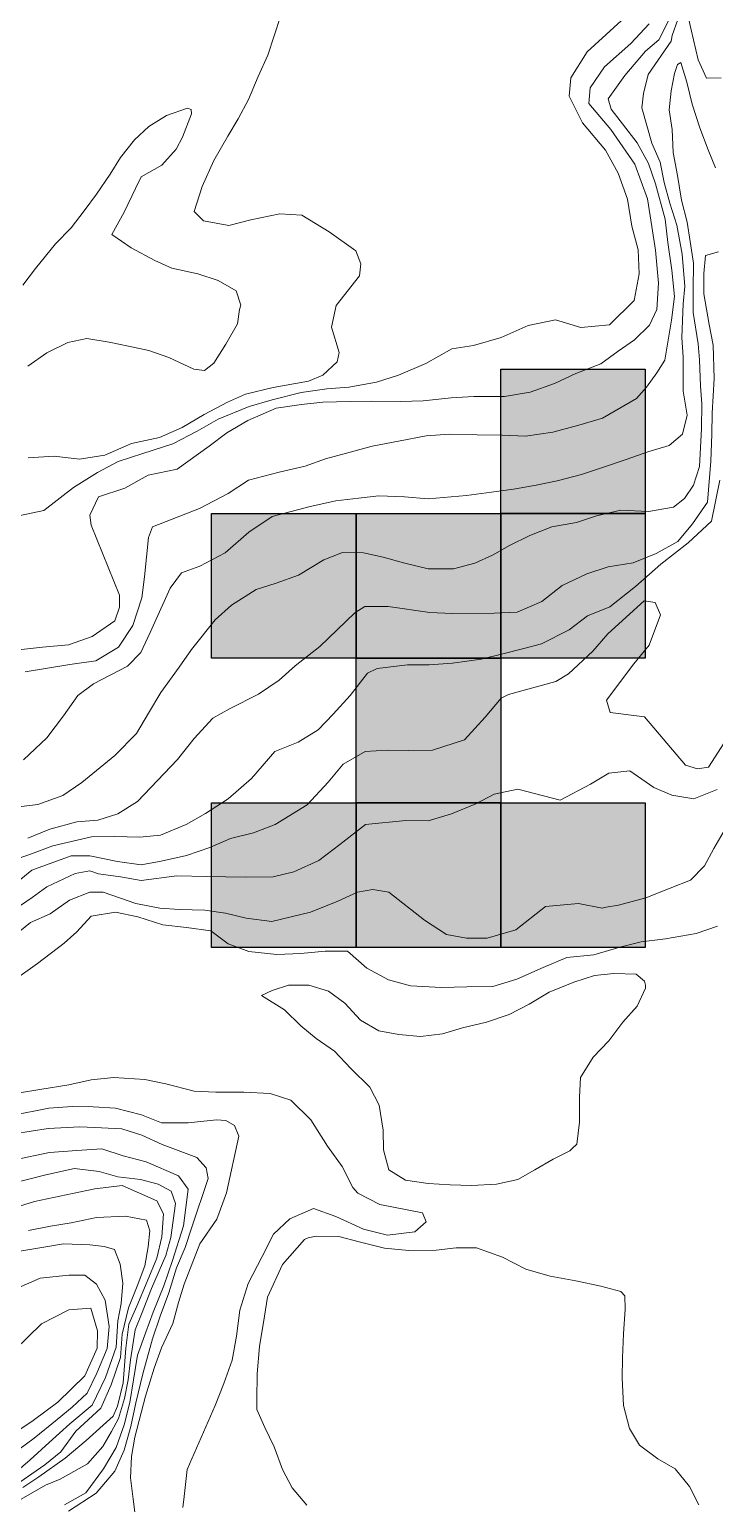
# Model space of a CAD drawing. Header units: metres. Extents: x 78 to 178, y -74 to 157.
# Drawn here: x 149.815 to 150.766, y 65.96 to 68.006 of the extents above; entities that cross this region are included whole.
import ezdxf

# ---------------------------------------------------------------- set-up
doc = ezdxf.new("R2010")
doc.units = ezdxf.units.M
doc.layers.add('01_Fina', color=252, linetype='Continuous', lineweight=15)
doc.layers.add('modulos alternativos', color=10, linetype='Continuous')

msp = doc.modelspace()

# ---------------------------------------------------------------- hatches: boundary and pattern name
at = {"layer": 'modulos alternativos'}
h = msp.add_hatch(color=256, dxfattribs=at)
h.dxf.hatch_style = 1
h.paths.add_polyline_path([(150.66979, 67.33357), (150.66979, 67.53426), (150.46911, 67.53426), (150.46911, 67.33357)])
h.paths.add_polyline_path([(150.66979, 67.13289), (150.66979, 67.33357), (150.46911, 67.33357), (150.46911, 67.13289)])
h.paths.add_polyline_path([(150.46911, 67.13289), (150.46911, 67.33357), (150.26842, 67.33357), (150.26842, 67.13289)])
h.paths.add_polyline_path([(150.26842, 67.13289), (150.26842, 67.33357), (150.06774, 67.33357), (150.06774, 67.13289)])
h.paths.add_polyline_path([(150.46911, 66.9322), (150.46911, 67.13289), (150.26842, 67.13289), (150.26842, 66.9322)])
h.paths.add_polyline_path([(150.46911, 66.73152), (150.46911, 66.9322), (150.26842, 66.9322), (150.26842, 66.73152)])
h.paths.add_polyline_path([(150.66979, 66.73152), (150.66979, 66.9322), (150.46911, 66.9322), (150.46911, 66.73152)])
h.paths.add_polyline_path([(150.26842, 66.73152), (150.26842, 66.9322), (150.06774, 66.9322), (150.06774, 66.73152)])

# ---------------------------------------------------------------- linework, layer by layer
at = {"layer": '01_Fina', "color": 252, "linetype": 'Continuous', "lineweight": 9, "true_color": 0x939598}
for points in [[(149.8023, 67.33113), (149.83494, 67.33796), (149.87628, 67.37007), (149.90946, 67.39067), (149.93823, 67.40579), (149.97261, 67.41703), (150.01422, 67.43041), (150.0478, 67.44807), (150.0771, 67.46452), (150.11978, 67.48205), (150.15189, 67.49141), (150.19229, 67.50172), (150.22788, 67.50693), (150.25839, 67.50907), (150.29678, 67.5159), (150.32729, 67.52593), (150.36528, 67.54199), (150.40127, 67.56246), (150.43111, 67.56714), (150.46991, 67.57798), (150.50723, 67.5947), (150.54537, 67.60273), (150.58015, 67.59176), (150.62015, 67.59577), (150.65414, 67.62949), (150.66123, 67.66655), (150.66002, 67.69986), (150.65106, 67.7325), (150.64517, 67.7701), (150.63233, 67.80595), (150.61467, 67.83793), (150.58283, 67.87579), (150.56423, 67.91299), (150.56637, 67.93841), (150.58911, 67.97453), (150.65253, 68.03233)], [(150.77508, 67.93854), (150.75461, 67.93801), (150.74337, 67.96329), (150.73321, 68.00503), (150.72745, 68.03139)], [(149.79989, 67.14476), (149.8332, 67.14824), (149.86906, 67.15159), (149.9021, 67.16283), (149.93341, 67.18463), (149.93997, 67.20363), (149.93983, 67.22036), (149.9009, 67.31735), (149.89903, 67.33154), (149.91093, 67.35669), (149.94719, 67.36886), (149.97983, 67.38719), (150.01984, 67.39549), (150.06466, 67.42733), (150.08887, 67.44566), (150.11804, 67.46278), (150.15751, 67.47991), (150.19269, 67.48486), (150.22226, 67.48834), (150.25999, 67.48914), (150.29036, 67.48967), (150.32996, 67.48914), (150.3614, 67.49008), (150.40047, 67.49422), (150.43178, 67.49636), (150.47459, 67.49623), (150.51018, 67.50198), (150.54363, 67.51402), (150.57333, 67.52821), (150.60798, 67.54132), (150.63233, 67.55911), (150.65481, 67.57503), (150.67541, 67.59497), (150.68571, 67.61704), (150.68825, 67.65343), (150.68384, 67.69919), (150.67862, 67.7321), (150.67273, 67.77037), (150.65521, 67.81866), (150.62216, 67.86683), (150.59152, 67.90268), (150.5934, 67.92449), (150.61333, 67.95353), (150.64959, 67.98617), (150.67501, 68.01346)], [(150.71514, 68.01948), (150.70685, 67.99727), (150.70565, 67.98925), (150.67367, 67.94309), (150.66725, 67.91687), (150.66497, 67.89666), (150.67862, 67.84796), (150.69039, 67.82147), (150.69615, 67.79298), (150.70377, 67.76461), (150.71354, 67.73411), (150.72117, 67.69357), (150.72464, 67.64902), (150.72224, 67.6248), (150.72036, 67.57798), (150.72224, 67.55068), (150.72224, 67.50359), (150.72772, 67.47014), (150.7213, 67.44392), (150.70284, 67.428), (150.67327, 67.41944), (150.64303, 67.40873), (150.61186, 67.39803), (150.58135, 67.38799), (150.54724, 67.3789), (150.51834, 67.37328), (150.4869, 67.36766), (150.45613, 67.36338), (150.42148, 67.35869), (150.36823, 67.35401), (150.33558, 67.35669), (150.30013, 67.35829), (150.2715, 67.35495), (150.24019, 67.3512), (150.2046, 67.34371), (150.15202, 67.32953), (150.11951, 67.30772), (150.08647, 67.27936), (150.05141, 67.26076), (150.02626, 67.25126), (150.01034, 67.23026), (149.98264, 67.16845), (149.9694, 67.14075), (149.9512, 67.12189), (149.90371, 67.09727), (149.8823, 67.08095), (149.86237, 67.05272), (149.83909, 67.02261), (149.80671, 66.99198)], [(150.70297, 68.01962), (150.68852, 67.99139), (150.67006, 67.97547), (150.64129, 67.94148), (150.61815, 67.90951), (150.62243, 67.89519), (150.65828, 67.8481), (150.6742, 67.8196), (150.68397, 67.7911), (150.69748, 67.7424), (150.7011, 67.71003), (150.70672, 67.6715), (150.71033, 67.63497), (150.70631, 67.60206), (150.69708, 67.54654), (150.68584, 67.52888), (150.6714, 67.50894), (150.65775, 67.49355), (150.61052, 67.46586), (150.57747, 67.45623), (150.54149, 67.44659), (150.50336, 67.44124), (150.47111, 67.44231), (150.43659, 67.44312), (150.39793, 67.44365), (150.36582, 67.44178), (150.32742, 67.43402), (150.2905, 67.42719), (150.25491, 67.41743), (150.22601, 67.40967), (150.19751, 67.39937), (150.16139, 67.39121), (150.11911, 67.37997), (150.09075, 67.36164), (150.05114, 67.3409), (149.98586, 67.31548), (149.98024, 67.30063), (149.97488, 67.24564), (149.971, 67.21674), (149.9587, 67.17821), (149.93863, 67.14838), (149.90732, 67.12924), (149.87093, 67.12429), (149.80925, 67.11413)], [(150.16353, 68.02336), (150.146, 67.97012), (150.13236, 67.94015), (150.11924, 67.9083), (150.10493, 67.88155), (150.09035, 67.85733), (150.07095, 67.82361), (150.05462, 67.78749), (150.04379, 67.75271), (150.05663, 67.73986), (150.09195, 67.73344), (150.12219, 67.7412), (150.16259, 67.7499), (150.19323, 67.74762), (150.23096, 67.72488), (150.26815, 67.69812), (150.27511, 67.68033), (150.27297, 67.6636), (150.24073, 67.62239), (150.23404, 67.59216), (150.24474, 67.55711), (150.24206, 67.54413), (150.22213, 67.52566), (150.20246, 67.5175), (150.15309, 67.50854), (150.11496, 67.49917), (150.09008, 67.48807), (150.05757, 67.47108), (150.0272, 67.45315), (149.99535, 67.43924), (149.95656, 67.43094), (149.91963, 67.41489), (149.88431, 67.409), (149.84952, 67.41328), (149.8134, 67.41087)], [(150.76706, 67.81371), (150.75689, 67.8386), (150.74565, 67.86924), (150.73495, 67.90202), (150.72745, 67.93225), (150.71889, 67.95981), (150.71434, 67.95674), (150.71019, 67.94456), (150.70578, 67.92035), (150.70284, 67.89412), (150.70725, 67.86656), (150.70846, 67.83485), (150.71448, 67.80288), (150.72009, 67.76849), (150.72772, 67.73799), (150.73187, 67.7115), (150.73655, 67.68113), (150.73642, 67.6446), (150.73602, 67.61263), (150.74311, 67.56915), (150.74485, 67.54694), (150.74645, 67.51041), (150.74819, 67.48606), (150.74766, 67.45168), (150.74498, 67.3991), (150.73655, 67.37301), (150.72424, 67.35481), (150.70872, 67.34237), (150.67407, 67.33675), (150.63581, 67.33822), (150.60182, 67.33073), (150.5744, 67.3215), (150.54015, 67.31535), (150.50951, 67.30304), (150.48141, 67.28953), (150.45787, 67.27615), (150.43298, 67.26504), (150.40341, 67.25688), (150.36849, 67.25701), (150.33411, 67.26544), (150.30575, 67.27307), (150.27845, 67.27936), (150.24942, 67.27976), (150.2236, 67.26932), (150.18841, 67.24818), (150.15751, 67.23721), (150.12981, 67.22812), (150.09543, 67.20658), (150.07268, 67.18597), (150.03977, 67.1449), (150.02291, 67.12068), (149.99749, 67.08523), (149.98037, 67.0566), (149.96351, 67.02837), (149.93354, 66.998), (149.88779, 66.96054), (149.8613, 66.94247), (149.82651, 66.9299), (149.79253, 66.92562)], [(149.81286, 67.53824), (149.83935, 67.55657), (149.86839, 67.57115), (149.89474, 67.57677), (149.92578, 67.57169), (149.95227, 67.56594), (149.98077, 67.56018), (150.00847, 67.55028), (150.04325, 67.53396), (150.05797, 67.53235), (150.07081, 67.54252), (150.0874, 67.56861), (150.10386, 67.59697), (150.10653, 67.61678), (150.10827, 67.62306), (150.10185, 67.6426), (150.0771, 67.65718), (150.0486, 67.66641), (150.01275, 67.67417), (149.98907, 67.68501), (149.95602, 67.70253), (149.92926, 67.72086), (149.94639, 67.75204), (149.96244, 67.78508), (149.9702, 67.80114), (149.99897, 67.81733), (150.01863, 67.83927), (150.02733, 67.85626), (150.03977, 67.88837), (150.0395, 67.89439), (150.03455, 67.8964), (150.00525, 67.88623), (149.9809, 67.87071), (149.9607, 67.85238), (149.94144, 67.82776), (149.92712, 67.80462), (149.90786, 67.77692), (149.891, 67.75378), (149.87294, 67.73023), (149.85113, 67.70802), (149.82343, 67.67377), (149.80564, 67.65089)], [(150.7716, 67.69705), (150.75314, 67.69197), (150.75113, 67.66681), (150.75087, 67.63858), (150.75836, 67.5959), (150.76411, 67.56754), (150.76558, 67.52098), (150.76277, 67.47322), (150.76197, 67.44405), (150.7609, 67.40659), (150.75608, 67.3496), (150.73535, 67.31923), (150.71474, 67.29474), (150.68477, 67.27802), (150.65293, 67.26544), (150.61828, 67.25982), (150.58845, 67.25006), (150.55433, 67.234), (150.5261, 67.21153), (150.49198, 67.19681), (150.46001, 67.19534), (150.40167, 67.1948), (150.3709, 67.19614), (150.31311, 67.20484), (150.28046, 67.20457), (150.26641, 67.19574), (150.21785, 67.14931), (150.184, 67.12215), (150.16139, 67.10222), (150.13276, 67.08322), (150.09262, 67.06275), (150.06947, 67.04964), (150.04352, 67.02128), (150.02064, 66.99238), (149.96512, 66.93391), (149.93756, 66.91679), (149.91, 66.90822), (149.8807, 66.90582), (149.8435, 66.89578), (149.8126, 66.8832)], [(150.77321, 67.37983), (150.7617, 67.32324), (150.72933, 67.29327), (150.6912, 67.2633), (150.65628, 67.2324), (150.62042, 67.20403), (150.58952, 67.19172), (150.56423, 67.17246), (150.5257, 67.15293), (150.50121, 67.1465), (150.47004, 67.13834), (150.44208, 67.13179), (150.40208, 67.12603), (150.36983, 67.12363), (150.3396, 67.12363), (150.29759, 67.11868), (150.28434, 67.11225), (150.26012, 67.08121), (150.23671, 67.05526), (150.21584, 67.03358), (150.18801, 67.01619), (150.15577, 67.00335), (150.12326, 66.96602), (150.09088, 66.93766), (150.05957, 66.91745), (150.03255, 66.90194), (149.99709, 66.88722), (149.96833, 66.88468), (149.93314, 66.88548), (149.90103, 66.88494), (149.84738, 66.87237), (149.81768, 66.86153), (149.78209, 66.84869)], [(150.77936, 67.01526), (150.75742, 66.98167), (150.74217, 66.9794), (150.72558, 66.98448), (150.66885, 67.05165), (150.62109, 67.05753), (150.61614, 67.07479), (150.654, 67.12496), (150.67528, 67.15105), (150.69079, 67.19333), (150.6833, 67.21046), (150.66805, 67.21273), (150.61801, 67.16671), (150.59687, 67.14289), (150.56316, 67.11132), (150.5455, 67.10061), (150.47981, 67.08255), (150.46991, 67.0776), (150.4477, 67.05124), (150.41907, 67.01967), (150.37452, 67.00535), (150.34053, 67.00482), (150.31137, 67.00509), (150.281, 67.00335), (150.25063, 66.98596), (150.22975, 66.96094), (150.20045, 66.92963), (150.15617, 66.9022), (150.1262, 66.89056), (150.09409, 66.8828), (150.06533, 66.87009), (150.03322, 66.85912), (149.9979, 66.85109), (149.96993, 66.84628), (149.93702, 66.85083), (149.89876, 66.85859), (149.8728, 66.85845), (149.81835, 66.83879), (149.79775, 66.82193)], [(150.76933, 66.9505), (150.73709, 66.93792), (150.70672, 66.94274), (150.68183, 66.95344), (150.64825, 66.97646), (150.61908, 66.97338), (150.5938, 66.95786), (150.55165, 66.93578), (150.49292, 66.95117), (150.45987, 66.94435), (150.43445, 66.9307), (150.40101, 66.91692), (150.36849, 66.90715), (150.33746, 66.90782), (150.28126, 66.9022), (150.24581, 66.87451), (150.21664, 66.8523), (150.18213, 66.83638), (150.15323, 66.82942), (150.11429, 66.82902), (150.06078, 66.82996), (150.01957, 66.83076), (149.97007, 66.82447), (149.9413, 66.82955), (149.91093, 66.83357), (149.89876, 66.83785), (149.87856, 66.83397), (149.83935, 66.81537), (149.81862, 66.80079), (149.7936, 66.78366)], [(150.78124, 66.89645), (150.76478, 66.86876), (150.75207, 66.84454), (150.73254, 66.82487), (150.70417, 66.81377), (150.67073, 66.80012), (150.6326, 66.79009), (150.61547, 66.78728), (150.60999, 66.78621), (150.57707, 66.79223), (150.53145, 66.78808), (150.49011, 66.7557), (150.45037, 66.7442), (150.42161, 66.74446), (150.39405, 66.74928), (150.36328, 66.76935), (150.31404, 66.80828), (150.2917, 66.81203), (150.27029, 66.80828), (150.24287, 66.79557), (150.20527, 66.78059), (150.15149, 66.76734), (150.11603, 66.77216), (150.08727, 66.77885), (150.0585, 66.78313), (150.02305, 66.7842), (149.99616, 66.78607), (149.96258, 66.79223), (149.91735, 66.80828), (149.89876, 66.80828), (149.8708, 66.79718), (149.84364, 66.77818), (149.81648, 66.76627), (149.7746, 66.73162)], [(149.79239, 66.68506), (149.82624, 66.70901), (149.8633, 66.73751), (149.8807, 66.75329), (149.90063, 66.77483), (149.93461, 66.78059), (149.96525, 66.77417), (150.0003, 66.76266), (150.03282, 66.75905), (150.0668, 66.7545), (150.09088, 66.7367), (150.11965, 66.72587), (150.15818, 66.72159), (150.19149, 66.72306), (150.22547, 66.72614), (150.25624, 66.7264), (150.28314, 66.70286), (150.31337, 66.68667), (150.34401, 66.67837), (150.38682, 66.67583), (150.42228, 66.67663), (150.45813, 66.67744), (150.49145, 66.68747), (150.52811, 66.70352), (150.56102, 66.71771), (150.59835, 66.72132), (150.63434, 66.73162), (150.66417, 66.73911), (150.69762, 66.74353), (150.74016, 66.75089), (150.77, 66.76092)], [(150.57186, 66.45548), (150.5748, 66.45855), (150.57868, 66.48893), (150.57868, 66.52344), (150.57975, 66.55074), (150.59754, 66.5791), (150.61935, 66.60184), (150.63875, 66.62793), (150.65869, 66.64987), (150.67006, 66.67516), (150.67006, 66.67917), (150.66859, 66.68466), (150.65695, 66.69456), (150.62591, 66.69536), (150.59928, 66.69255), (150.57065, 66.68332), (150.53653, 66.66954), (150.50844, 66.65282), (150.48101, 66.63823), (150.44957, 66.62753), (150.41586, 66.62004), (150.38816, 66.61148), (150.35766, 66.60773), (150.32755, 66.61067), (150.30013, 66.61576), (150.27431, 66.63048), (150.25277, 66.65416), (150.23016, 66.67088), (150.20273, 66.67891), (150.1745, 66.67917), (150.15189, 66.67155), (150.1369, 66.66499), (150.16901, 66.64506), (150.19176, 66.62258), (150.21276, 66.60519), (150.23832, 66.58739), (150.26106, 66.56345), (150.28742, 66.53736), (150.3004, 66.51247), (150.30588, 66.47795), (150.30628, 66.45066), (150.31377, 66.4227), (150.33679, 66.40838), (150.36863, 66.40383), (150.39913, 66.40196), (150.42857, 66.40116), (150.46308, 66.40303), (150.49305, 66.40919), (150.51633, 66.42257), (150.54189, 66.43742), (150.5649, 66.44906), (150.57159, 66.45561)], [(150.028, 65.95417), (150.02974, 65.96928), (150.03375, 66.00701), (150.07282, 66.09558), (150.08473, 66.12609), (150.0965, 66.1586), (150.10225, 66.19178), (150.10694, 66.2279), (150.11844, 66.26509), (150.13797, 66.30256), (150.1539, 66.33373), (150.17637, 66.355), (150.20942, 66.36918), (150.24006, 66.35794), (150.27845, 66.34042), (150.31204, 66.33199), (150.35003, 66.33694), (150.36542, 66.35072), (150.3606, 66.3633), (150.30147, 66.37467), (150.27096, 66.39019), (150.264, 66.39822), (150.24889, 66.42765), (150.22868, 66.45575), (150.2054, 66.49214), (150.17784, 66.51943), (150.14908, 66.52866), (150.11269, 66.5308), (150.07376, 66.53067), (150.04365, 66.53201), (150.00418, 66.54231), (149.97502, 66.54833), (149.93194, 66.55087), (149.9009, 66.54779), (149.86973, 66.54057), (149.82945, 66.53441), (149.80109, 66.52973)], [(149.79066, 66.49816), (149.84176, 66.50819), (149.87414, 66.51073), (149.90357, 66.51033), (149.93461, 66.50832), (149.97034, 66.49896), (149.9983, 66.48785), (150.03536, 66.48812), (150.07483, 66.4924), (150.0878, 66.4912), (150.09984, 66.48424), (150.10546, 66.46939), (150.08834, 66.39072), (150.07496, 66.35433), (150.05168, 66.32008), (150.0296, 66.26416), (150.02171, 66.23847), (150.01382, 66.20971), (149.99843, 66.17572), (149.988, 66.14763), (149.97609, 66.10843), (149.9611, 66.05197), (149.95656, 66.02508), (149.95522, 65.99524), (149.95883, 65.96554), (149.96298, 65.93303)], [(149.7936, 66.47287), (149.84096, 66.47996), (149.88511, 66.48237), (149.91521, 66.48103), (149.94304, 66.47969), (149.97087, 66.47113), (149.99923, 66.45775), (150.04726, 66.43982), (150.06024, 66.42551), (150.06319, 66.41079), (150.04017, 66.34309), (150.03121, 66.315), (150.0189, 66.28663), (150.0086, 66.25225), (149.99642, 66.21947), (149.98599, 66.18817), (149.97221, 66.13987), (149.96258, 66.09946), (149.95589, 66.06655), (149.94652, 66.03377), (149.93354, 66.00447), (149.90772, 65.9741), (149.86906, 65.94922)], [(149.79427, 66.43661), (149.84283, 66.44678), (149.88056, 66.44946), (149.91562, 66.45213), (149.94532, 66.4421), (149.97689, 66.43407), (150.02184, 66.41427), (150.03509, 66.39581), (150.02867, 66.34497), (150.01368, 66.29707), (150.00164, 66.26162), (149.98679, 66.22523), (149.97676, 66.19753), (149.96512, 66.16569), (149.95963, 66.1313), (149.95441, 66.09973), (149.94639, 66.06909), (149.93528, 66.03738), (149.91776, 66.00782), (149.89314, 65.9745), (149.86384, 65.95778)], [(149.79066, 66.4037), (149.83775, 66.41601), (149.87775, 66.42444), (149.91187, 66.42056), (149.93782, 66.41293), (149.96913, 66.40932), (149.99388, 66.40303), (150.01194, 66.39313), (150.01756, 66.37587), (150.01114, 66.32878), (150.00418, 66.30389), (149.98438, 66.258), (149.97034, 66.22255), (149.96164, 66.20061), (149.95548, 66.15887), (149.95187, 66.13144), (149.94679, 66.10562), (149.93876, 66.07779), (149.92886, 66.05959), (149.91709, 66.03859), (149.89555, 66.01491), (149.85782, 65.99323), (149.83721, 65.98507), (149.80029, 65.96393)], [(149.79534, 66.37065), (149.82196, 66.37882), (149.87481, 66.38992), (149.90558, 66.39648), (149.94371, 66.40103), (149.99188, 66.37989), (150.00097, 66.36156), (149.9987, 66.32985), (149.99161, 66.30015), (149.97863, 66.26764), (149.96391, 66.23379), (149.95308, 66.20864), (149.94866, 66.17532), (149.94518, 66.12729), (149.93702, 66.09465), (149.931, 66.08087), (149.89354, 66.04715), (149.86464, 66.0224), (149.82785, 65.99685), (149.80591, 65.98173)], [(149.81393, 66.33868), (149.84444, 66.34443), (149.87294, 66.34938), (149.90826, 66.35647), (149.94826, 66.35861), (149.97729, 66.35313), (149.98198, 66.33801), (149.97957, 66.3158), (149.97529, 66.28958), (149.96472, 66.26135), (149.95227, 66.23125), (149.94371, 66.19485), (149.94117, 66.16248), (149.92859, 66.12421), (149.91401, 66.09197), (149.87922, 66.06013), (149.85875, 66.03136), (149.83641, 66.01357), (149.79574, 65.98494)], [(150.74418, 65.95791), (150.7312, 65.98307), (150.71126, 66.00782), (150.68705, 66.02146), (150.66163, 66.04046), (150.64771, 66.06374), (150.63955, 66.09558), (150.63781, 66.13425), (150.63808, 66.16208), (150.63955, 66.19539), (150.64183, 66.22924), (150.64143, 66.24797), (150.63581, 66.25399), (150.60798, 66.26135), (150.57359, 66.26884), (150.53787, 66.27526), (150.50376, 66.2849), (150.47138, 66.30175), (150.43539, 66.3146), (150.40716, 66.31433), (150.3796, 66.31125), (150.34147, 66.31098), (150.30762, 66.31406), (150.27257, 66.32303), (150.2442, 66.33038), (150.21276, 66.33052), (150.20166, 66.32864), (150.19684, 66.32597), (150.16634, 66.29145), (150.14547, 66.2461), (150.14105, 66.21947), (150.13409, 66.17746), (150.13115, 66.13973), (150.13062, 66.10361), (150.13048, 66.08996), (150.14185, 66.06508), (150.15483, 66.03832), (150.1662, 66.00688), (150.17945, 65.98159), (150.20005, 65.95724)], [(149.80176, 66.31005), (149.832, 66.315), (149.8625, 66.32008), (149.89862, 66.31888), (149.91883, 66.3166), (149.93301, 66.31232), (149.94077, 66.29199), (149.94451, 66.26563), (149.94211, 66.2374), (149.93782, 66.21318), (149.93528, 66.17679), (149.92057, 66.13438), (149.90197, 66.09625), (149.8712, 66.0703), (149.84257, 66.04434), (149.81594, 66.02039), (149.79561, 66.00273)], [(149.79922, 66.25907), (149.83012, 66.27259), (149.86973, 66.27673), (149.89207, 66.27647), (149.90812, 66.26416), (149.9199, 66.24168), (149.92552, 66.20516), (149.92311, 66.17492), (149.90852, 66.14067), (149.89501, 66.11271), (149.87441, 66.09358), (149.85327, 66.07645), (149.82169, 66.05023), (149.78959, 66.02681)], [(149.78905, 66.05411), (149.82009, 66.07498), (149.85461, 66.10027), (149.89207, 66.13679), (149.90893, 66.17505), (149.90933, 66.1994), (149.90036, 66.23084), (149.86959, 66.2287), (149.8316, 66.2089), (149.79494, 66.17291)]]:
    msp.add_lwpolyline(points, dxfattribs=at)
at = {"layer": 'modulos alternativos'}
for points in [[(150.66979, 67.53426), (150.66979, 67.33357), (150.46911, 67.33357), (150.46911, 67.53426)], [(150.26842, 67.33357), (150.26842, 67.13289), (150.06774, 67.13289), (150.06774, 67.33357)], [(150.46911, 67.33357), (150.46911, 67.13289), (150.26842, 67.13289), (150.26842, 67.33357)], [(150.66979, 67.33357), (150.66979, 67.13289), (150.46911, 67.13289), (150.46911, 67.33357)], [(150.46911, 67.13289), (150.46911, 66.9322), (150.26842, 66.9322), (150.26842, 67.13289)], [(150.26842, 66.9322), (150.26842, 66.73152), (150.06774, 66.73152), (150.06774, 66.9322)], [(150.46911, 66.9322), (150.46911, 66.73152), (150.26842, 66.73152), (150.26842, 66.9322)], [(150.66979, 66.9322), (150.66979, 66.73152), (150.46911, 66.73152), (150.46911, 66.9322)]]:
    msp.add_lwpolyline(points, close=True, dxfattribs=at)

doc.saveas('drawing.dxf')
